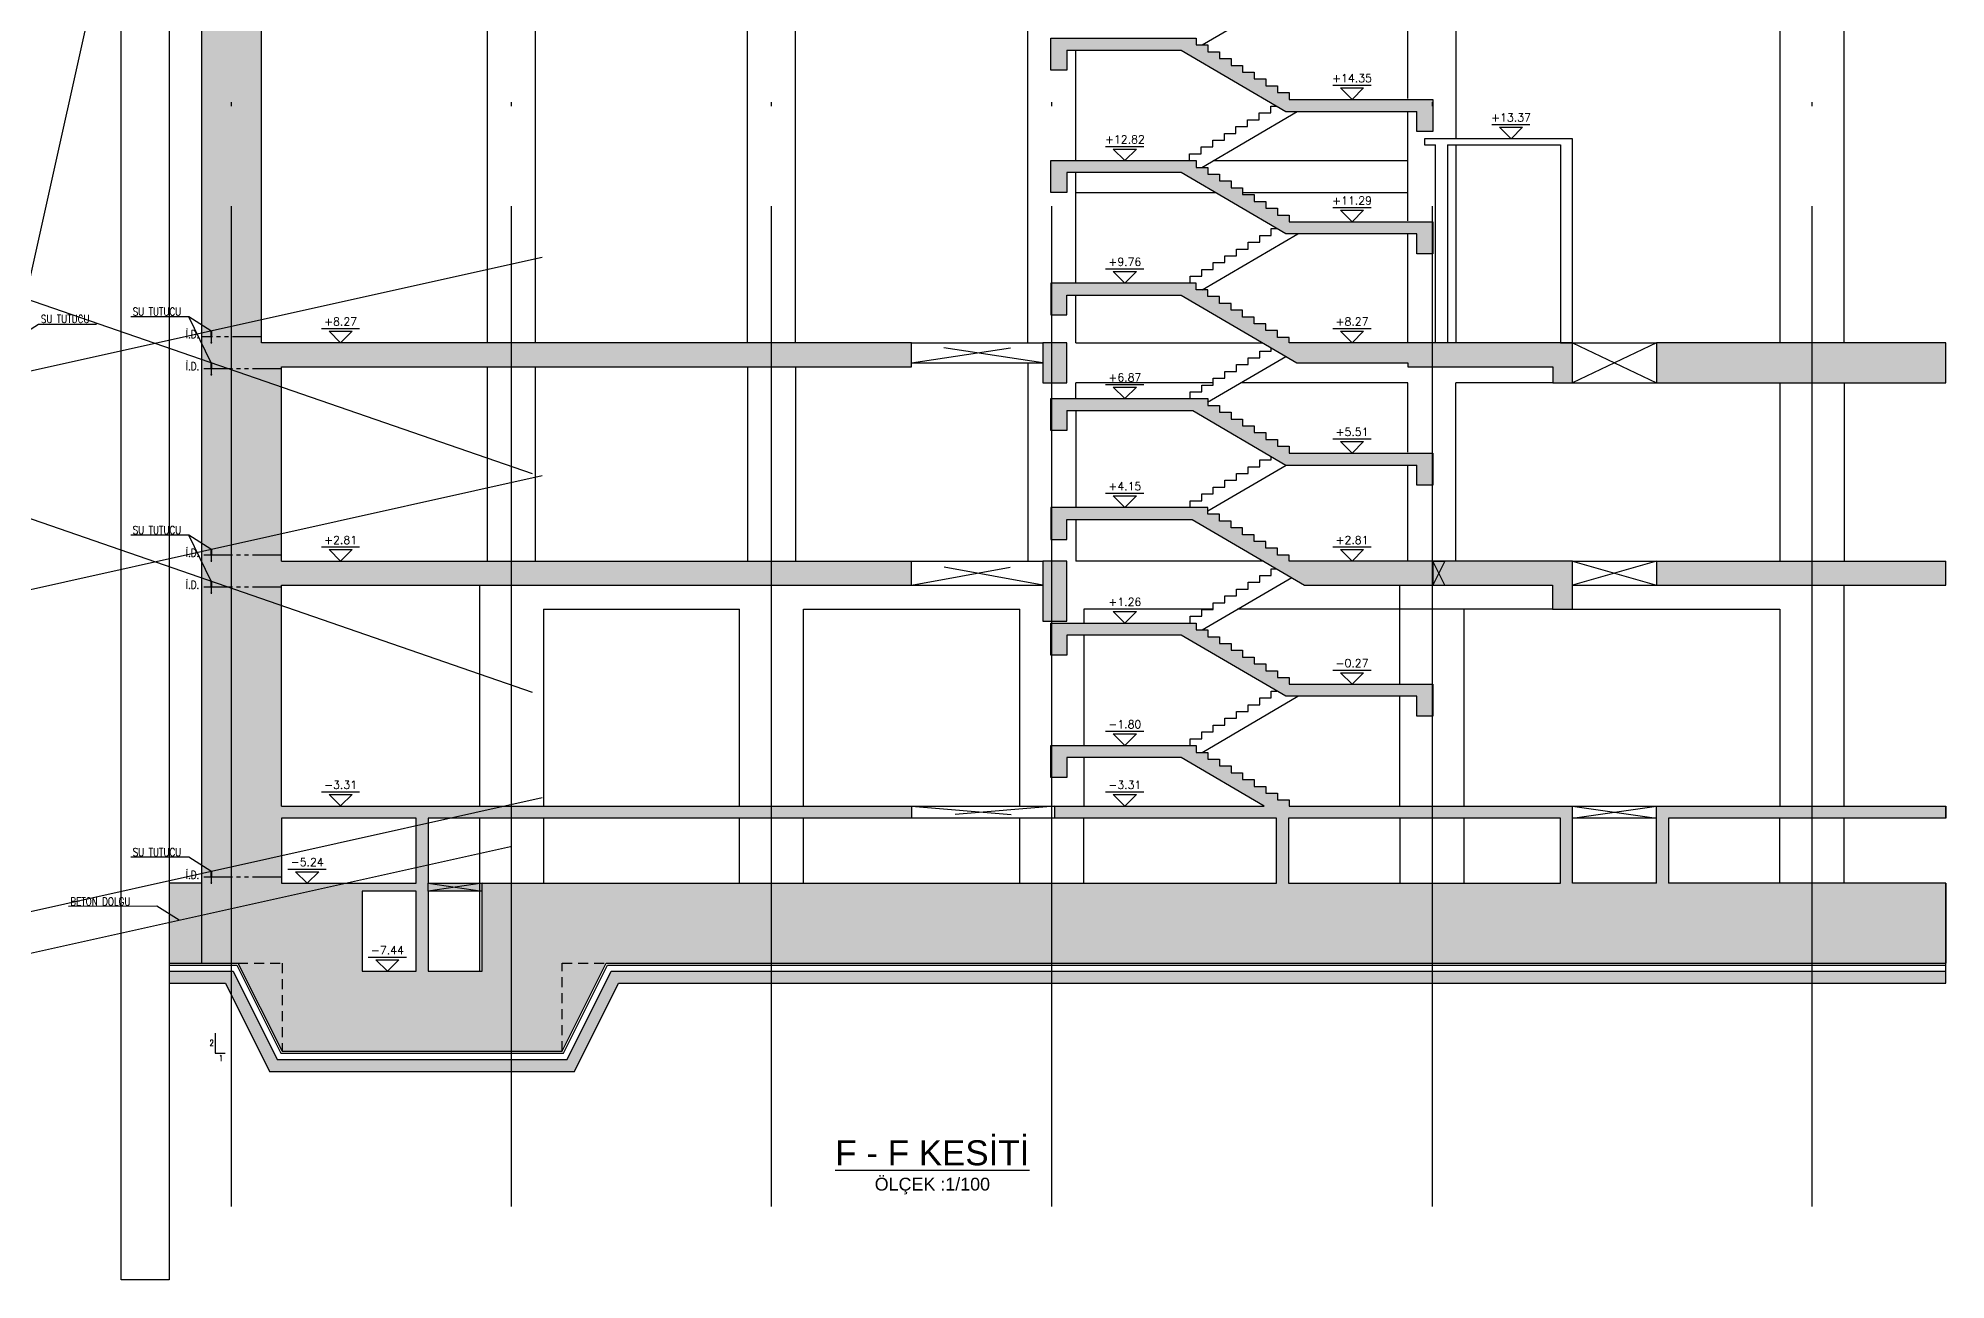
# Model space of a CAD drawing. Header units: millimetres. Extents: x 400392 to 401301, y 4543945 to 4544121.
# Drawn here: x 401018.72 to 401066.4, y 4543951.3 to 4543982.34 of the extents above; entities that cross this region are included whole.
import ezdxf
from ezdxf.enums import TextEntityAlignment as Align

# ---------------------------------------------------------------- set-up
doc = ezdxf.new("R2010")
doc.units = ezdxf.units.MM
for name, pattern in [('ACAD_ISO05W100', [33, 24, -3, 0, -3, 0, -3]), ('AKS', [3, 2.5, -0.25, 0, -0.25]), ('CIZGI', [0.4, 0.25, -0.15]), ('CONTINU', [0]), ('HIDDEN', [0.375, 0.25, -0.125])]:
    doc.linetypes.add(name, pattern=pattern)
for name, color, linetype in [('aks prota', 2, 'AKS'), ('görünüş prota', 4, 'Continuous'), ('inşaat derzi prota', 11, 'Continuous'), ('kesik prota', 2, 'CIZGI'), ('kesit prota', 1, 'Continuous'), ('kesit tarama prota', 252, 'Continuous'), ('kot prota', 4, 'Continuous'), ('merdiven prota', 2, 'Continuous'), ('not yazısı prota', 6, 'Continuous'), ('not çizgisi prota', 4, 'Continuous'), ('PRT-CST-rc_level', 6, 'Continuous'), ('PRT-CST-rc_levermark', 4, 'Continuous'), ('st_s_not yazısı', 6, 'Continuous'), ('st_s_su tutucu', 2, 'Continuous'), ('st_s_ölçü', 4, 'Continuous'), ('t35 prota', 3, 'Continuous'), ('tplan prota', 7, 'Continuous'), ('ölçü prota', 4, 'Continuous')]:
    doc.layers.add(name, color=color, linetype=linetype)
doc.layers.add('PRT-KD-kazik', color=172, linetype='Continuous', lineweight=25)
doc.styles.add('Arial', font='Arial.ttf')
doc.styles.add('NOT', font='romanstw.shx')
doc.styles.add('OLCU', font='romanstw.shx')
doc.styles.add('TSIMPLEX', font='romanstw.shx')
doc.dimstyles.new('1-50', dxfattribs={"dimtxt": 10, "dimasz": 4, "dimexe": 4, "dimexo": 8, "dimgap": 4, "dimtad": 1, "dimdec": 1, "dimrnd": 0.05, "dimzin": 9, "dimdsep": 46, "dimtxsty": 'OLCU', "dimblk1": 'OBLIQUE', "dimblk2": 'OBLIQUE', "dimsah": 1, "dimcen": 2, "dimdle": 4, "dimclrd": 4, "dimclre": 4, "dimclrt": 3, "dimadec": 1, "dimazin": 0, "dimtfac": 1, "dimtdec": 1, "dimtix": 1, "dimtmove": 2, "dimatfit": 3, "dimldrblk": 'OBLIQUE', "dimfxl": 1, "dimtvp": 1, "dimtolj": 1, "dimtzin": 1, "dimarcsym": 0})

# ---------------------------------------------------------------- blocks, each defined once
blk = doc.blocks.new('_Oblique')
at = {"layer": 'st_s_ölçü', "lineweight": -2}
blk.add_line((-0.5, -0.5), (0.5, 0.5), dxfattribs=at)
blk = doc.blocks.new('KOTK5')
at = {"layer": 'PRT-CST-rc_levermark'}
blk.add_line((217, 160), (-213, 160), dxfattribs=at)
blk.add_lwpolyline([(130, 130), (-130, 130), (0, 0)], close=True, dxfattribs=at)
at = {"layer": 'PRT-CST-rc_level', "style": 'OLCU'}
blk.add_attdef('000.00', text='', height=90, dxfattribs=at).set_placement((0, 193), align=Align.CENTER)
blk = doc.blocks.new('D')
at = {"layer": 'st_s_su tutucu', "linetype": 'CONTINU', "ltscale": 0.2}
for p, q in [((-39987.8, 52508.2), (-39992.6, 52508.2)), ((-39992.6, 52508.2), (-39992.6, 52507.4)), ((-39992.6, 52507.4), (-39990.6, 52506.1)), ((-39992.6, 52449), (-39990.6, 52450.3)), ((-39992.6, 52448.2), (-39992.6, 52449)), ((-39987.8, 52448.2), (-39992.6, 52448.2)), ((-39990.6, 52478.7), (-39991.9, 52478.7)), ((-39991.9, 52478.7), (-39991.9, 52477.7)), ((-39991.9, 52477.7), (-39990.6, 52477.7)), ((-39990.6, 52498.5), (-39991.5, 52498.5)), ((-39991.5, 52498.5), (-39991.5, 52497.9)), ((-39991.5, 52497.9), (-39990.6, 52497.9)), ((-39990.6, 52488.5), (-39991.5, 52488.5)), ((-39991.5, 52488.5), (-39991.5, 52487.9)), ((-39991.5, 52487.9), (-39990.6, 52487.9)), ((-39991.5, 52467.9), (-39991.5, 52468.5)), ((-39991.5, 52468.5), (-39990.6, 52468.5)), ((-39990.6, 52467.9), (-39991.5, 52467.9)), ((-39991.5, 52457.9), (-39991.5, 52458.5)), ((-39991.5, 52458.5), (-39990.6, 52458.5)), ((-39990.6, 52457.9), (-39991.5, 52457.9)), ((-39990.6, 52506.1), (-39990.6, 52498.5)), ((-39990.6, 52497.9), (-39990.6, 52488.5)), ((-39990.6, 52487.9), (-39990.6, 52478.7)), ((-39990.6, 52468.5), (-39990.6, 52477.7)), ((-39990.6, 52458.5), (-39990.6, 52467.9)), ((-39990.6, 52450.3), (-39990.6, 52457.9)), ((-39989.8, 52506.1), (-39987.8, 52507.4)), ((-39989.8, 52498.5), (-39989.8, 52506.1)), ((-39988.9, 52498.5), (-39989.8, 52498.5)), ((-39989.8, 52488.5), (-39989.8, 52497.9)), ((-39989.8, 52497.9), (-39988.9, 52497.9)), ((-39988.9, 52488.5), (-39989.8, 52488.5)), ((-39989.8, 52478.7), (-39989.8, 52487.9)), ((-39989.8, 52487.9), (-39988.9, 52487.9)), ((-39988.5, 52478.7), (-39989.8, 52478.7)), ((-39989.8, 52477.7), (-39988.5, 52477.7)), ((-39989.8, 52477.7), (-39989.8, 52468.5)), ((-39989.8, 52468.5), (-39988.9, 52468.5)), ((-39988.9, 52467.9), (-39989.8, 52467.9)), ((-39989.8, 52467.9), (-39989.8, 52458.5)), ((-39989.8, 52458.5), (-39988.9, 52458.5)), ((-39988.9, 52457.9), (-39989.8, 52457.9)), ((-39989.8, 52457.9), (-39989.8, 52450.3)), ((-39989.8, 52450.3), (-39987.8, 52449)), ((-39988.9, 52497.9), (-39988.9, 52498.5)), ((-39988.9, 52487.9), (-39988.9, 52488.5)), ((-39988.9, 52468.5), (-39988.9, 52467.9)), ((-39988.9, 52458.5), (-39988.9, 52457.9)), ((-39988.5, 52477.7), (-39988.5, 52478.7)), ((-39987.8, 52507.4), (-39987.8, 52508.2)), ((-39987.8, 52449), (-39987.8, 52448.2))]:
    blk.add_line(p, q, dxfattribs=at)
blk = doc.blocks.new('E-E Kesiti')
at = {"layer": 'not yazısı prota', "ltscale": 0.05, "style": 'TSIMPLEX', "width": 0.8}
blk.add_text('SU TUTUCU', height=0.2, dxfattribs=at).set_placement((401081.361, 4543974.709))
at = {"layer": 'not çizgisi prota'}
blk.add_leader([(401080.748, 4543974.33), (401081.3, 4543974.681), (401082.75, 4543974.681)], dimstyle='1-50', override={"dimasz": 12, "dimgap": 4, "dimtad": 0}, dxfattribs=at)
blk = doc.blocks.new('F-F Kesiti')
at = {"layer": 'kesit tarama prota'}
h = blk.add_hatch(color=256, dxfattribs=at)
h.dxf.hatch_style = 1
h.paths.add_polyline_path([(401130.973, 4543960.521), (401124.045, 4543960.521), (401124.045, 4543962.151), (401130.973, 4543962.151), (401130.973, 4543962.451), (401123.745, 4543962.451), (401123.745, 4543960.521), (401121.645, 4543960.521), (401121.645, 4543962.451), (401114.56, 4543962.451), (401114.56, 4543962.604), (401114.27, 4543962.604), (401114.27, 4543962.774), (401113.98, 4543962.774), (401113.98, 4543962.944), (401113.69, 4543962.944), (401113.69, 4543963.114), (401113.4, 4543963.114), (401113.4, 4543963.284), (401113.11, 4543963.284), (401113.11, 4543963.454), (401112.82, 4543963.454), (401112.82, 4543963.624), (401112.53, 4543963.624), (401112.53, 4543963.794), (401112.24, 4543963.794), (401112.24, 4543963.964), (401108.604, 4543963.964), (401108.604, 4543963.165), (401109.004, 4543963.165), (401109.004, 4543963.664), (401111.868, 4543963.664), (401113.938, 4543962.451), (401108.704, 4543962.451), (401108.704, 4543962.151), (401114.244, 4543962.151), (401114.244, 4543960.521), (401093.045, 4543960.521), (401093.045, 4543962.151), (401105.129, 4543962.151), (401105.129, 4543962.451), (401089.379, 4543962.451), (401089.379, 4543967.971), (401105.129, 4543967.971), (401105.129, 4543968.571), (401089.379, 4543968.571), (401089.379, 4543973.431), (401105.129, 4543973.431), (401105.129, 4543974.031), (401088.879, 4543974.031), (401088.879, 4543982.861), (401105.129, 4543982.861), (401105.129, 4543983.361), (401088.879, 4543983.361), (401088.879, 4543988.821), (401095.529, 4543988.821), (401095.529, 4543989.321), (401105.129, 4543989.321), (401105.129, 4543989.821), (401095.029, 4543989.821), (401095.029, 4543989.321), (401088.879, 4543989.321), (401088.879, 4543995.921), (401125.629, 4543995.921), (401125.629, 4543995.621), (401129.629, 4543995.621), (401129.629, 4543995.921), (401130.968, 4543995.921), (401130.968, 4543997.121), (401087.379, 4543997.121), (401087.379, 4543958.521), (401088.295, 4543958.521), (401089.395, 4543956.321), (401096.395, 4543956.321), (401097.495, 4543958.521), (401130.973, 4543958.521)])
h.paths.add_polyline_path([(401114.544, 4543960.521), (401114.544, 4543962.151), (401121.345, 4543962.151), (401121.345, 4543960.521)], flags=16)
h.paths.add_polyline_path([(401094.395, 4543958.321), (401093.045, 4543958.321), (401093.045, 4543960.321), (401094.395, 4543960.321)], flags=16)
h.paths.add_polyline_path([(401092.745, 4543958.321), (401091.395, 4543958.321), (401091.395, 4543960.321), (401092.745, 4543960.321)], flags=16)
h.paths.add_polyline_path([(401092.745, 4543960.521), (401089.379, 4543960.521), (401089.379, 4543962.151), (401092.745, 4543962.151)], flags=16)
h = blk.add_hatch(color=256, dxfattribs=at)
h.dxf.hatch_style = 1
h.paths.add_polyline_path([(401118.154, 4543980.114), (401114.56, 4543980.114), (401114.56, 4543980.284), (401114.27, 4543980.284), (401114.27, 4543980.454), (401113.98, 4543980.454), (401113.98, 4543980.624), (401113.69, 4543980.624), (401113.69, 4543980.794), (401113.4, 4543980.794), (401113.4, 4543980.964), (401113.11, 4543980.964), (401113.11, 4543981.134), (401112.82, 4543981.134), (401112.82, 4543981.304), (401112.53, 4543981.304), (401112.53, 4543981.474), (401112.24, 4543981.474), (401112.24, 4543981.644), (401108.604, 4543981.644), (401108.604, 4543980.845), (401109.004, 4543980.845), (401109.004, 4543981.344), (401111.868, 4543981.344), (401114.478, 4543979.814), (401117.754, 4543979.814), (401117.754, 4543979.315), (401118.154, 4543979.315)])
h = blk.add_hatch(color=256, dxfattribs=at)
h.dxf.hatch_style = 1
h.paths.add_polyline_path([(401118.154, 4543977.054), (401114.56, 4543977.054), (401114.56, 4543977.224), (401114.27, 4543977.224), (401114.27, 4543977.394), (401113.98, 4543977.394), (401113.98, 4543977.564), (401113.69, 4543977.564), (401113.69, 4543977.734), (401113.4, 4543977.734), (401113.4, 4543977.904), (401113.11, 4543977.904), (401113.11, 4543978.074), (401112.82, 4543978.074), (401112.82, 4543978.244), (401112.53, 4543978.244), (401112.53, 4543978.414), (401112.24, 4543978.414), (401112.24, 4543978.584), (401108.604, 4543978.584), (401108.604, 4543977.785), (401109.004, 4543977.785), (401109.004, 4543978.284), (401111.868, 4543978.284), (401114.478, 4543976.754), (401117.754, 4543976.754), (401117.754, 4543976.255), (401118.154, 4543976.255)])
h = blk.add_hatch(color=256, dxfattribs=at)
h.dxf.hatch_style = 1
h.paths.add_polyline_path([(401121.646, 4543974.031), (401114.56, 4543974.031), (401114.56, 4543974.164), (401114.27, 4543974.164), (401114.27, 4543974.334), (401113.98, 4543974.334), (401113.98, 4543974.504), (401113.69, 4543974.504), (401113.69, 4543974.674), (401113.4, 4543974.674), (401113.4, 4543974.844), (401113.11, 4543974.844), (401113.11, 4543975.014), (401112.82, 4543975.014), (401112.82, 4543975.184), (401112.53, 4543975.184), (401112.53, 4543975.354), (401112.24, 4543975.354), (401112.24, 4543975.524), (401108.604, 4543975.524), (401108.604, 4543974.725), (401109.004, 4543974.725), (401109.004, 4543975.224), (401111.868, 4543975.224), (401114.756, 4543973.531), (401117.529, 4543973.531), (401117.529, 4543973.431), (401121.149, 4543973.431), (401121.149, 4543973.031), (401121.646, 4543973.031)])
h = blk.add_hatch(color=256, dxfattribs=at)
h.dxf.hatch_style = 1
h.paths.add_polyline_path([(401108.404, 4543974.031), (401108.404, 4543973.031), (401109.004, 4543973.031), (401109.004, 4543974.031)])
h = blk.add_hatch(color=256, dxfattribs=at)
h.dxf.hatch_style = 1
h.paths.add_polyline_path([(401130.973, 4543974.031), (401123.746, 4543974.031), (401123.746, 4543973.031), (401126.829, 4543973.031), (401126.829, 4543973.031), (401127.733, 4543973.031), (401130.973, 4543973.031)])
h = blk.add_hatch(color=256, dxfattribs=at)
h.dxf.hatch_style = 1
h.paths.add_polyline_path([(401118.154, 4543971.274), (401114.56, 4543971.274), (401114.56, 4543971.444), (401114.27, 4543971.444), (401114.27, 4543971.614), (401113.98, 4543971.614), (401113.98, 4543971.784), (401113.69, 4543971.784), (401113.69, 4543971.954), (401113.4, 4543971.954), (401113.4, 4543972.124), (401113.11, 4543972.124), (401113.11, 4543972.294), (401112.82, 4543972.294), (401112.82, 4543972.464), (401112.53, 4543972.464), (401112.53, 4543972.634), (401108.604, 4543972.634), (401108.604, 4543971.835), (401109.004, 4543971.835), (401109.004, 4543972.334), (401112.158, 4543972.334), (401114.478, 4543970.974), (401117.754, 4543970.974), (401117.754, 4543970.475), (401118.154, 4543970.475)])
h = blk.add_hatch(color=256, dxfattribs=at)
h.dxf.hatch_style = 1
h.paths.add_polyline_path([(401121.646, 4543968.571), (401114.56, 4543968.571), (401114.56, 4543968.724), (401114.27, 4543968.724), (401114.27, 4543968.894), (401113.98, 4543968.894), (401113.98, 4543969.064), (401113.69, 4543969.064), (401113.69, 4543969.234), (401113.4, 4543969.234), (401113.4, 4543969.404), (401113.11, 4543969.404), (401113.11, 4543969.574), (401112.82, 4543969.574), (401112.82, 4543969.744), (401112.53, 4543969.744), (401112.53, 4543969.914), (401108.604, 4543969.914), (401108.604, 4543969.115), (401109.004, 4543969.115), (401109.004, 4543969.614), (401112.142, 4543969.614), (401114.945, 4543967.971), (401121.146, 4543967.971), (401121.146, 4543967.371), (401121.646, 4543967.371)])
h = blk.add_hatch(color=256, dxfattribs=at)
h.dxf.hatch_style = 1
h.paths.add_polyline_path([(401109.004, 4543968.571), (401108.404, 4543968.571), (401108.404, 4543967.071), (401109.004, 4543967.071)])
h = blk.add_hatch(color=256, dxfattribs=at)
h.dxf.hatch_style = 1
h.paths.add_polyline_path([(401130.973, 4543968.571), (401123.745, 4543968.571), (401123.745, 4543967.971), (401130.973, 4543967.971)])
h = blk.add_hatch(color=256, dxfattribs=at)
h.dxf.hatch_style = 1
h.paths.add_polyline_path([(401118.154, 4543965.494), (401114.56, 4543965.494), (401114.56, 4543965.664), (401114.27, 4543965.664), (401114.27, 4543965.834), (401113.98, 4543965.834), (401113.98, 4543966.004), (401113.69, 4543966.004), (401113.69, 4543966.174), (401113.4, 4543966.174), (401113.4, 4543966.344), (401113.11, 4543966.344), (401113.11, 4543966.514), (401112.82, 4543966.514), (401112.82, 4543966.684), (401112.53, 4543966.684), (401112.53, 4543966.854), (401112.24, 4543966.854), (401112.24, 4543967.024), (401108.604, 4543967.024), (401108.604, 4543966.225), (401109.004, 4543966.225), (401109.004, 4543966.724), (401111.868, 4543966.724), (401114.478, 4543965.194), (401117.754, 4543965.194), (401117.754, 4543964.695), (401118.154, 4543964.695)])
h = blk.add_hatch(color=256, dxfattribs=at)
h.dxf.hatch_style = 1
h.paths.add_polyline_path([(401087.379, 4543960.521), (401086.579, 4543960.521), (401086.579, 4543958.521), (401087.379, 4543958.521)])
h = blk.add_hatch(dxfattribs=at)
h.set_pattern_fill('AR-CONC', color=253, scale=0.001)
h.set_pattern_definition([(50.000014, (401064.47969, 4543652.32963), (0.18218467, -0.01593904), [0.01905, -0.20955]), (355.000014, (401064.4797, 4543652.32963), (-0.03524347, 0.19105684), [0.01524, -0.16764058]), (100.45146, (401064.49487, 4543652.3283), (0.1469412, 0.17511779), [0.01619001, -0.17809024]), (46.18421, (401064.4797, 4543652.38043), (0.27107905, -0.04204226), [0.028575, -0.314325]), (96.63557, (401064.50228, 4543652.37693), (0.23740407, 0.24742618), [0.02428502, -0.2671356]), (351.18417, (401064.4797, 4543652.38043), (0.23740407, 0.24742618), [0.02285997, -0.25145973]), (21.000014, (401064.50509, 4543652.36773), (0.151614416, -0.10226516), [0.01905, -0.20955]), (326.000014, (401064.5051, 4543652.36773), (0.06180198, 0.18418798), [0.01524, -0.16764]), (71.45146, (401064.51773, 4543652.3592), (0.2134164, 0.08192282), [0.01619001, -0.17808994]), (37.500014, (401064.47969, 4543652.32963), (0.003088583, 0.08455504), [0, -0.165608, 0, -0.17018, 0, -0.168275]), (7.500014, (401064.47969, 4543652.32963), (0.066819638, 0.10018059), [0, -0.097028, 0, -0.161798, 0, -0.064135]), (327.500014, (401064.42305, 4543652.32963), (0.135590597, -0.005728711), [0, -0.0635, 0, -0.19812, 0, -0.26289]), (317.500014, (401064.39765, 4543652.32963), (0.148129175, 0.025426527), [0, -0.08255, 0, -0.131572, 0, -0.18669])])
h.paths.add_polyline_path([(401097.619, 4543958.321), (401096.519, 4543956.121), (401089.272, 4543956.121), (401088.172, 4543958.321), (401086.579, 4543958.321), (401086.579, 4543958.021), (401087.986, 4543958.021), (401089.086, 4543955.821), (401096.705, 4543955.821), (401097.805, 4543958.021), (401130.973, 4543958.021), (401130.973, 4543958.321)])
at = {"layer": 'aks prota', "ltscale": 10}
for p, q in [((401088.129, 4543952.441), (401088.129, 4544003.223)), ((401095.129, 4543952.441), (401095.129, 4544003.223)), ((401101.629, 4543952.441), (401101.629, 4544003.223)), ((401108.629, 4543952.441), (401108.629, 4544003.223)), ((401118.145, 4543952.441), (401118.145, 4544003.223)), ((401127.629, 4543952.441), (401127.629, 4544003.223))]:
    blk.add_line(p, q, dxfattribs=at)
at = {"layer": 'görünüş prota', "color": 4}
for p, q in [((401094.529, 4543974.031), (401094.529, 4543982.861)), ((401095.729, 4543974.031), (401095.729, 4543982.861)), ((401101.029, 4543974.031), (401101.029, 4543982.861)), ((401102.229, 4543974.031), (401102.229, 4543982.861)), ((401108.029, 4543974.031), (401108.029, 4543982.861)), ((401117.529, 4543980.135), (401117.529, 4543982.861)), ((401128.429, 4543974.031), (401128.429, 4543982.761)), ((401109.229, 4543978.605), (401109.229, 4543981.344)), ((401117.529, 4543977.075), (401117.529, 4543979.814)), ((401117.946, 4543979.131), (401117.946, 4543978.981)), ((401117.946, 4543978.981), (401118.222, 4543978.981)), ((401118.522, 4543978.981), (401121.346, 4543978.981)), ((401109.229, 4543975.545), (401109.229, 4543978.284)), ((401117.529, 4543974.031), (401117.529, 4543976.754)), ((401109.229, 4543974.031), (401109.229, 4543975.224)), ((401105.129, 4543974.031), (401108.404, 4543974.031)), ((401094.529, 4543968.571), (401094.529, 4543973.431)), ((401095.729, 4543968.571), (401095.729, 4543973.431)), ((401101.029, 4543973.431), (401101.029, 4543968.571)), ((401102.229, 4543973.431), (401102.229, 4543968.571)), ((401105.129, 4543973.531), (401108.404, 4543973.531)), ((401108.029, 4543973.531), (401108.029, 4543968.571)), ((401109.229, 4543972.655), (401109.229, 4543973.031)), ((401117.529, 4543971.295), (401117.529, 4543973.031)), ((401118.729, 4543968.571), (401118.729, 4543973.031)), ((401126.829, 4543973.031), (401126.829, 4543968.571)), ((401128.429, 4543973.031), (401128.429, 4543968.571)), ((401109.229, 4543972.334), (401109.229, 4543969.914)), ((401117.529, 4543968.571), (401117.529, 4543970.974)), ((401109.229, 4543969.614), (401109.229, 4543968.571)), ((401105.129, 4543968.571), (401108.404, 4543968.571)), ((401094.329, 4543967.971), (401094.329, 4543962.451)), ((401105.129, 4543967.971), (401108.404, 4543967.971)), ((401117.329, 4543965.515), (401117.329, 4543967.971)), ((401128.429, 4543962.451), (401128.429, 4543967.971)), ((401095.929, 4543967.371), (401095.929, 4543962.451)), ((401100.829, 4543962.451), (401100.829, 4543967.371)), ((401102.429, 4543962.451), (401102.429, 4543967.371)), ((401107.829, 4543962.451), (401107.829, 4543967.371)), ((401117.329, 4543962.451), (401117.329, 4543965.194)), ((401094.329, 4543962.151), (401094.329, 4543958.321)), ((401095.929, 4543962.151), (401095.929, 4543960.521)), ((401100.829, 4543960.521), (401100.829, 4543962.151)), ((401102.429, 4543960.521), (401102.429, 4543962.151)), ((401107.829, 4543960.521), (401107.829, 4543962.151)), ((401109.429, 4543960.521), (401109.429, 4543962.151)), ((401117.329, 4543962.151), (401117.329, 4543960.521)), ((401118.929, 4543962.151), (401118.929, 4543960.521)), ((401126.829, 4543960.521), (401126.829, 4543962.151)), ((401128.429, 4543960.521), (401128.429, 4543962.151))]:
    blk.add_line(p, q, dxfattribs=at)
for points in [[(401112.388, 4543981.474), (401114.77, 4543982.871)], [(401118.729, 4543982.161), (401118.729, 4543979.131)], [(401118.729, 4543982.161), (401126.829, 4543982.161), (401126.829, 4543974.031)], [(401112.074, 4543978.584), (401112.074, 4543978.754), (401112.364, 4543978.754), (401112.364, 4543978.924), (401112.654, 4543978.924), (401112.654, 4543979.094), (401112.944, 4543979.094), (401112.944, 4543979.264), (401113.234, 4543979.264), (401113.234, 4543979.434), (401113.524, 4543979.434), (401113.524, 4543979.604), (401113.814, 4543979.604), (401113.814, 4543979.774), (401114.104, 4543979.774), (401114.104, 4543979.944), (401114.24, 4543979.944)], [(401112.377, 4543978.414), (401114.765, 4543979.814)], [(401121.346, 4543978.981), (401121.346, 4543974.031), (401121.646, 4543974.031), (401121.646, 4543979.131), (401117.946, 4543979.131)], [(401118.522, 4543978.981), (401118.522, 4543974.031), (401118.222, 4543974.031), (401118.222, 4543978.981)], [(401118.729, 4543978.981), (401118.729, 4543974.031)], [(401112.667, 4543978.584), (401117.529, 4543978.584)], [(401109.229, 4543977.784), (401112.721, 4543977.784)], [(401113.4, 4543977.784), (401117.529, 4543977.784)], [(401112.087, 4543975.524), (401112.087, 4543975.694), (401112.377, 4543975.694), (401112.377, 4543975.864), (401112.667, 4543975.864), (401112.667, 4543976.034), (401112.957, 4543976.034), (401112.957, 4543976.204), (401113.247, 4543976.204), (401113.247, 4543976.374), (401113.537, 4543976.374), (401113.537, 4543976.544), (401113.827, 4543976.544), (401113.827, 4543976.714), (401114.117, 4543976.714), (401114.117, 4543976.884), (401114.251, 4543976.884)], [(401112.39, 4543975.354), (401114.778, 4543976.754)], [(401112.087, 4543972.634), (401112.087, 4543972.804), (401112.377, 4543972.804), (401112.377, 4543972.974), (401112.667, 4543972.974), (401112.667, 4543973.144), (401112.957, 4543973.144), (401112.957, 4543973.314), (401113.247, 4543973.314), (401113.247, 4543973.484), (401113.537, 4543973.484), (401113.537, 4543973.654), (401113.827, 4543973.654), (401113.827, 4543973.824), (401114.117, 4543973.824), (401114.117, 4543973.903)], [(401121.646, 4543974.031), (401123.746, 4543974.031)], [(401112.525, 4543972.543), (401114.481, 4543973.69)], [(401121.646, 4543973.031), (401123.746, 4543973.031)], [(401112.087, 4543969.914), (401112.087, 4543970.084), (401112.377, 4543970.084), (401112.377, 4543970.254), (401112.667, 4543970.254), (401112.667, 4543970.424), (401112.957, 4543970.424), (401112.957, 4543970.594), (401113.247, 4543970.594), (401113.247, 4543970.764), (401113.537, 4543970.764), (401113.537, 4543970.934), (401113.827, 4543970.934), (401113.827, 4543971.104), (401114.117, 4543971.104), (401114.117, 4543971.183)], [(401112.533, 4543969.828), (401114.488, 4543970.974)], [(401112.087, 4543967.024), (401112.087, 4543967.194), (401112.377, 4543967.194), (401112.377, 4543967.364), (401112.667, 4543967.364), (401112.667, 4543967.534), (401112.957, 4543967.534), (401112.957, 4543967.704), (401113.247, 4543967.704), (401113.247, 4543967.874), (401113.537, 4543967.874), (401113.537, 4543968.044), (401113.827, 4543968.044), (401113.827, 4543968.214), (401114.117, 4543968.214), (401114.117, 4543968.384), (401114.251, 4543968.384)], [(401112.39, 4543966.854), (401114.626, 4543968.165)], [(401121.646, 4543968.571), (401123.745, 4543968.571)], [(401121.646, 4543967.971), (401123.745, 4543967.971)], [(401095.929, 4543967.371), (401100.829, 4543967.371)], [(401102.429, 4543967.371), (401107.829, 4543967.371)], [(401109.429, 4543967.371), (401109.429, 4543967.371), (401109.429, 4543967.024)], [(401121.146, 4543967.371), (401118.929, 4543967.371), (401118.929, 4543962.451)], [(401121.646, 4543967.371), (401126.829, 4543967.371), (401126.829, 4543962.451)], [(401109.429, 4543966.724), (401109.429, 4543963.964)], [(401112.087, 4543963.964), (401112.087, 4543964.134), (401112.377, 4543964.134), (401112.377, 4543964.304), (401112.667, 4543964.304), (401112.667, 4543964.474), (401112.957, 4543964.474), (401112.957, 4543964.644), (401113.247, 4543964.644), (401113.247, 4543964.814), (401113.537, 4543964.814), (401113.537, 4543964.984), (401113.827, 4543964.984), (401113.827, 4543965.154), (401114.117, 4543965.154), (401114.117, 4543965.324), (401114.251, 4543965.324)], [(401112.39, 4543963.794), (401114.778, 4543965.194)], [(401109.429, 4543963.664), (401109.429, 4543962.451)], [(401105.129, 4543962.451), (401108.704, 4543962.451)], [(401121.645, 4543962.451), (401123.745, 4543962.451)], [(401108.704, 4543962.151), (401105.129, 4543962.151)], [(401123.745, 4543962.151), (401121.645, 4543962.151)]]:
    blk.add_lwpolyline(points, dxfattribs=at)
at = {"layer": 'görünüş prota'}
for points in [[(401086.579, 4543958.521), (401086.579, 4543958.521), (401086.579, 4543958.021)], [(401086.579, 4543958.471), (401088.265, 4543958.471), (401089.365, 4543956.271), (401096.426, 4543956.271), (401097.526, 4543958.471), (401130.973, 4543958.471)], [(401086.579, 4543958.321), (401088.172, 4543958.321), (401089.272, 4543956.121), (401096.519, 4543956.121), (401097.619, 4543958.321), (401130.973, 4543958.321)], [(401130.973, 4543958.021), (401130.973, 4543958.321)], [(401086.579, 4543958.021), (401087.986, 4543958.021), (401089.086, 4543955.821), (401096.705, 4543955.821), (401097.805, 4543958.021), (401130.973, 4543958.021)]]:
    blk.add_lwpolyline(points, dxfattribs=at)
at = {"layer": 'inşaat derzi prota', "linetype": 'ACAD_ISO05W100', "ltscale": 0.03}
for points in [[(401088.879, 4543974.181), (401087.379, 4543974.181)], [(401089.379, 4543973.381), (401087.379, 4543973.381)], [(401089.379, 4543968.721), (401087.379, 4543968.721)], [(401089.379, 4543967.921), (401087.379, 4543967.921)], [(401089.379, 4543960.671), (401087.379, 4543960.671)]]:
    blk.add_lwpolyline(points, dxfattribs=at)
at = {"layer": 'kesik prota', "ltscale": 10}
for p, q in [((401130.973, 4543973.031), (401130.973, 4543974.031)), ((401130.973, 4543967.971), (401130.973, 4543968.571)), ((401130.973, 4543962.151), (401130.973, 4543962.451)), ((401130.973, 4543958.021), (401130.973, 4543960.521))]:
    blk.add_line(p, q, dxfattribs=at)
at = {"layer": 'kesik prota'}
for points in [[(401088.295, 4543958.521), (401089.395, 4543958.521), (401089.395, 4543956.321)], [(401096.395, 4543956.321), (401096.395, 4543958.521), (401097.495, 4543958.521)]]:
    blk.add_lwpolyline(points, dxfattribs=at)
at = {"layer": 'kesit prota', "color": 1}
for p, q in [((401089.379, 4543968.571), (401105.129, 4543968.571)), ((401105.129, 4543967.971), (401105.129, 4543968.571)), ((401123.745, 4543968.571), (401130.973, 4543968.571)), ((401123.745, 4543968.571), (401123.745, 4543967.971)), ((401089.379, 4543962.451), (401089.379, 4543967.971)), ((401089.379, 4543967.971), (401105.129, 4543967.971)), ((401123.745, 4543967.971), (401130.973, 4543967.971)), ((401121.645, 4543960.521), (401121.645, 4543962.451)), ((401123.745, 4543962.451), (401130.973, 4543962.451)), ((401123.745, 4543960.521), (401123.745, 4543962.451)), ((401123.745, 4543960.521), (401121.645, 4543960.521)), ((401130.973, 4543960.521), (401124.045, 4543960.521))]:
    blk.add_line(p, q, dxfattribs=at)
for points in [[(401087.379, 4543997.121), (401087.379, 4543958.521), (401088.295, 4543958.521), (401089.395, 4543956.321), (401096.395, 4543956.321), (401097.495, 4543958.521), (401130.973, 4543958.521)], [(401089.379, 4543968.571), (401089.379, 4543973.431), (401105.129, 4543973.431), (401105.129, 4543974.031), (401088.879, 4543974.031), (401088.879, 4543982.861), (401105.129, 4543982.861), (401105.129, 4543983.361), (401088.879, 4543983.361), (401088.879, 4543988.821)], [(401109.004, 4543981.344), (401109.004, 4543980.845), (401108.604, 4543980.845), (401108.604, 4543981.644), (401112.24, 4543981.644), (401112.24, 4543981.474), (401112.53, 4543981.474), (401112.53, 4543981.304), (401112.82, 4543981.304), (401112.82, 4543981.134), (401113.11, 4543981.134), (401113.11, 4543980.964), (401113.4, 4543980.964), (401113.4, 4543980.794), (401113.69, 4543980.794), (401113.69, 4543980.624), (401113.98, 4543980.624), (401113.98, 4543980.454), (401114.27, 4543980.454), (401114.27, 4543980.284), (401114.56, 4543980.284), (401114.56, 4543980.114), (401118.154, 4543980.114), (401118.154, 4543979.315), (401117.754, 4543979.315), (401117.754, 4543979.814)], [(401109.004, 4543981.344), (401111.868, 4543981.344), (401114.478, 4543979.814), (401117.754, 4543979.814)], [(401114.56, 4543977.054), (401118.154, 4543977.054), (401118.154, 4543976.255), (401117.754, 4543976.255), (401117.754, 4543976.754), (401114.478, 4543976.754), (401111.868, 4543978.284), (401109.004, 4543978.284), (401109.004, 4543977.785), (401108.604, 4543977.785), (401108.604, 4543978.584), (401112.24, 4543978.584), (401112.24, 4543978.414), (401112.53, 4543978.414), (401112.53, 4543978.244), (401112.82, 4543978.244), (401112.82, 4543978.074), (401113.11, 4543978.074), (401113.11, 4543977.904), (401113.4, 4543977.904), (401113.4, 4543977.734), (401113.69, 4543977.734), (401113.69, 4543977.564), (401113.98, 4543977.564), (401113.98, 4543977.394), (401114.27, 4543977.394), (401114.27, 4543977.224), (401114.56, 4543977.224), (401114.56, 4543977.054)], [(401130.973, 4543974.031), (401123.746, 4543974.031), (401123.746, 4543973.031), (401123.746, 4543973.031), (401123.746, 4543973.031), (401130.973, 4543973.031)], [(401109.004, 4543972.334), (401109.004, 4543971.835), (401108.604, 4543971.835), (401108.604, 4543972.634), (401112.53, 4543972.634), (401112.53, 4543972.464), (401112.82, 4543972.464), (401112.82, 4543972.294), (401113.11, 4543972.294), (401113.11, 4543972.124), (401113.4, 4543972.124), (401113.4, 4543971.954), (401113.69, 4543971.954), (401113.69, 4543971.784), (401113.98, 4543971.784), (401113.98, 4543971.614), (401114.27, 4543971.614), (401114.27, 4543971.444), (401114.56, 4543971.444), (401114.56, 4543971.274), (401118.154, 4543971.274), (401118.154, 4543970.475), (401117.754, 4543970.475), (401117.754, 4543970.974)], [(401109.004, 4543972.334), (401112.158, 4543972.334), (401114.478, 4543970.974), (401117.754, 4543970.974)], [(401109.004, 4543969.614), (401112.142, 4543969.614), (401114.945, 4543967.971), (401121.146, 4543967.971), (401121.146, 4543967.371), (401121.646, 4543967.371), (401121.646, 4543968.571), (401114.56, 4543968.571), (401114.56, 4543968.724), (401114.27, 4543968.724), (401114.27, 4543968.894), (401113.98, 4543968.894), (401113.98, 4543969.064), (401113.69, 4543969.064), (401113.69, 4543969.234), (401113.4, 4543969.234), (401113.4, 4543969.404), (401113.11, 4543969.404), (401113.11, 4543969.574), (401112.82, 4543969.574), (401112.82, 4543969.744), (401112.53, 4543969.744), (401112.53, 4543969.914), (401108.604, 4543969.914), (401108.604, 4543969.115), (401109.004, 4543969.115), (401109.004, 4543969.614)], [(401117.529, 4543968.571), (401117.529, 4543968.571)], [(401093.045, 4543960.521), (401114.244, 4543960.521), (401114.244, 4543962.151), (401108.704, 4543962.151), (401108.704, 4543962.451), (401113.938, 4543962.451), (401111.868, 4543963.664), (401109.004, 4543963.664), (401109.004, 4543963.165), (401108.604, 4543963.165), (401108.604, 4543963.964), (401112.24, 4543963.964), (401112.24, 4543963.794), (401112.53, 4543963.794), (401112.53, 4543963.624), (401112.82, 4543963.624), (401112.82, 4543963.454), (401113.11, 4543963.454), (401113.11, 4543963.284), (401113.4, 4543963.284), (401113.4, 4543963.114), (401113.69, 4543963.114), (401113.69, 4543962.944), (401113.98, 4543962.944), (401113.98, 4543962.774), (401114.27, 4543962.774), (401114.27, 4543962.604), (401114.56, 4543962.604), (401114.56, 4543962.451), (401121.645, 4543962.451)], [(401089.379, 4543962.451), (401105.129, 4543962.451), (401105.129, 4543962.151), (401093.045, 4543962.151), (401093.045, 4543960.521)], [(401121.345, 4543960.521), (401121.345, 4543962.151), (401114.544, 4543962.151), (401114.544, 4543960.521), (401121.345, 4543960.521)], [(401130.973, 4543962.151), (401124.045, 4543962.151), (401124.045, 4543960.521)], [(401087.379, 4543960.521), (401086.579, 4543960.521), (401086.579, 4543958.521), (401087.379, 4543958.521)], [(401091.395, 4543960.321), (401091.395, 4543958.321), (401092.745, 4543958.321), (401092.745, 4543960.321), (401091.395, 4543960.321)], [(401093.045, 4543960.321), (401093.045, 4543958.321), (401094.395, 4543958.321), (401094.395, 4543960.321), (401093.045, 4543960.321)], [(401094.395, 4543960.521), (401094.395, 4543960.521)]]:
    blk.add_lwpolyline(points, dxfattribs=at)
at = {"layer": 'kesit prota'}
for points in [[(401109.004, 4543975.224), (401111.868, 4543975.224), (401114.756, 4543973.531), (401117.529, 4543973.531), (401117.529, 4543973.431), (401121.149, 4543973.431), (401121.149, 4543973.031), (401121.646, 4543973.031), (401121.646, 4543974.031), (401114.56, 4543974.031), (401114.56, 4543974.164), (401114.27, 4543974.164), (401114.27, 4543974.334), (401113.98, 4543974.334), (401113.98, 4543974.504), (401113.69, 4543974.504), (401113.69, 4543974.674), (401113.4, 4543974.674), (401113.4, 4543974.844), (401113.11, 4543974.844), (401113.11, 4543975.014), (401112.82, 4543975.014), (401112.82, 4543975.184), (401112.53, 4543975.184), (401112.53, 4543975.354), (401112.24, 4543975.354), (401112.24, 4543975.524), (401108.604, 4543975.524), (401108.604, 4543974.725), (401109.004, 4543974.725), (401109.004, 4543975.224)], [(401130.973, 4543960.521), (401130.973, 4543958.521)]]:
    blk.add_lwpolyline(points, dxfattribs=at)
at = {"layer": 'kesit prota', "color": 1}
for points in [[(401108.404, 4543974.031), (401108.404, 4543973.031), (401109.004, 4543973.031), (401109.004, 4543974.031)], [(401109.004, 4543967.071), (401109.004, 4543968.571), (401108.404, 4543968.571), (401108.404, 4543967.071), (401109.004, 4543967.071)], [(401114.478, 4543965.194), (401111.868, 4543966.724), (401109.004, 4543966.724), (401109.004, 4543966.225), (401108.604, 4543966.225), (401108.604, 4543967.024), (401112.24, 4543967.024), (401112.24, 4543966.854), (401112.53, 4543966.854), (401112.53, 4543966.684), (401112.82, 4543966.684), (401112.82, 4543966.514), (401113.11, 4543966.514), (401113.11, 4543966.344), (401113.4, 4543966.344), (401113.4, 4543966.174), (401113.69, 4543966.174), (401113.69, 4543966.004), (401113.98, 4543966.004), (401113.98, 4543965.834), (401114.27, 4543965.834), (401114.27, 4543965.664), (401114.56, 4543965.664), (401114.56, 4543965.494), (401118.154, 4543965.494), (401118.154, 4543964.695), (401117.754, 4543964.695), (401117.754, 4543965.194)], [(401092.745, 4543960.521), (401092.745, 4543962.151), (401089.379, 4543962.151), (401089.379, 4543960.521)]]:
    blk.add_lwpolyline(points, close=True, dxfattribs=at)
at = {"layer": 'kesit tarama prota'}
blk.add_lwpolyline([(401130.973, 4543962.451), (401130.973, 4543962.151)], dxfattribs=at)
at = {"layer": 'merdiven prota', "linetype": 'HIDDEN', "ltscale": 10}
for points in [[(401108.404, 4543973.531), (401105.129, 4543974.031)], [(401105.129, 4543973.531), (401108.404, 4543974.031)], [(401121.646, 4543974.031), (401123.746, 4543973.031)], [(401123.746, 4543974.031), (401121.646, 4543973.031)], [(401105.129, 4543967.971), (401108.404, 4543968.571)], [(401108.404, 4543967.971), (401105.129, 4543968.571)], [(401118.155, 4543968.571), (401118.455, 4543968.571), (401118.155, 4543967.971), (401118.455, 4543967.971), (401118.155, 4543968.571), (401118.155, 4543967.971)], [(401121.646, 4543968.571), (401123.745, 4543967.971)], [(401123.745, 4543968.571), (401121.646, 4543967.971)], [(401105.129, 4543962.451), (401108.704, 4543962.151)], [(401108.704, 4543962.451), (401105.129, 4543962.151)], [(401121.645, 4543962.451), (401123.745, 4543962.151)], [(401121.645, 4543962.151), (401123.745, 4543962.451)], [(401093.045, 4543960.521), (401094.395, 4543960.321), (401094.395, 4543960.52), (401093.045, 4543960.321), (401093.045, 4543960.521)]]:
    blk.add_lwpolyline(points, dxfattribs=at)
at = {"layer": 'PRT-KD-kazik', "color": 3}
blk.add_lwpolyline([(401085.379, 4543994.909), (401086.579, 4543994.909), (401086.579, 4543950.609), (401085.379, 4543950.609)], close=True, dxfattribs=at)
at = {"layer": 'st_s_ölçü', "ltscale": 0.1}
blk.add_lwpolyline([(401087.721, 4543956.771), (401087.721, 4543956.271), (401087.971, 4543956.271)], dxfattribs=at)
at = {"layer": 'ölçü prota'}
for points in [[(401109.229, 4543974.031), (401113.903, 4543974.031)], [(401112.667, 4543973.031), (401109.229, 4543973.031)], [(401117.529, 4543973.031), (401113.357, 4543973.031)], [(401121.149, 4543973.031), (401118.729, 4543973.031)], [(401113.921, 4543968.571), (401109.229, 4543968.571)], [(401112.667, 4543967.371), (401109.429, 4543967.371)], [(401118.929, 4543967.371), (401113.272, 4543967.371)]]:
    blk.add_lwpolyline(points, dxfattribs=at)
at = {"layer": 'kot prota', "linetype": 'CONTINU', "ltscale": 0.1}
ref = blk.add_blockref('KOTK5', (401116.135, 4543980.114), dxfattribs=dict(at, xscale=-0.002222222222222221, yscale=0.002222222222222221, zscale=0.002222222222222222, rotation=1.399620875197627e-05))
ref.add_attrib('000.00', '+14.35', dxfattribs={"layer": 'PRT-CST-rc_level', "height": 0.2, "rotation": 0, "style": 'OLCU'}).set_placement((401116.135, 4543980.544), align=Align.CENTER)
ref = blk.add_blockref('KOTK5', (401120.108, 4543979.131), dxfattribs=dict(at, xscale=-0.002222222222222221, yscale=0.002222222222222221, zscale=0.002222222222222222, rotation=1.399620875197627e-05))
ref.add_attrib('000.00', '+13.37', dxfattribs={"layer": 'PRT-CST-rc_level', "height": 0.2, "rotation": 0, "style": 'OLCU'}).set_placement((401120.108, 4543979.561), align=Align.CENTER)
ref = blk.add_blockref('KOTK5', (401110.458, 4543978.584), dxfattribs=dict(at, xscale=-0.002222222222222221, yscale=0.002222222222222221, zscale=0.002222222222222222, rotation=1.399620875197627e-05))
ref.add_attrib('000.00', '+12.82', dxfattribs={"layer": 'PRT-CST-rc_level', "height": 0.2, "rotation": 0, "style": 'OLCU'}).set_placement((401110.458, 4543979.014), align=Align.CENTER)
ref = blk.add_blockref('KOTK5', (401116.135, 4543977.054), dxfattribs=dict(at, xscale=-0.002222222222222221, yscale=0.002222222222222221, zscale=0.002222222222222222, rotation=1.399620875197627e-05))
ref.add_attrib('000.00', '+11.29', dxfattribs={"layer": 'PRT-CST-rc_level', "height": 0.2, "rotation": 0, "style": 'OLCU'}).set_placement((401116.135, 4543977.484), align=Align.CENTER)
ref = blk.add_blockref('KOTK5', (401110.458, 4543975.524), dxfattribs=dict(at, xscale=-0.002222222222222221, yscale=0.002222222222222221, zscale=0.002222222222222222, rotation=1.399620875197627e-05))
ref.add_attrib('000.00', '+9.76', dxfattribs={"layer": 'PRT-CST-rc_level', "height": 0.2, "rotation": 0, "style": 'OLCU'}).set_placement((401110.458, 4543975.954), align=Align.CENTER)
ref = blk.add_blockref('KOTK5', (401090.86, 4543974.031), dxfattribs=dict(at, xscale=-0.002222222222222221, yscale=0.002222222222222221, zscale=0.002222222222222222, rotation=1.399620875197627e-05))
ref.add_attrib('000.00', '+8.27', dxfattribs={"layer": 'PRT-CST-rc_level', "height": 0.2, "rotation": 0, "style": 'OLCU'}).set_placement((401090.86, 4543974.461), align=Align.CENTER)
ref = blk.add_blockref('KOTK5', (401116.135, 4543974.031), dxfattribs=dict(at, xscale=-0.002222222222222221, yscale=0.002222222222222221, zscale=0.002222222222222222, rotation=1.399620875197627e-05))
ref.add_attrib('000.00', '+8.27', dxfattribs={"layer": 'PRT-CST-rc_level', "height": 0.2, "rotation": 0, "style": 'OLCU'}).set_placement((401116.135, 4543974.461), align=Align.CENTER)
ref = blk.add_blockref('KOTK5', (401110.458, 4543972.634), dxfattribs=dict(at, xscale=-0.002222222222222221, yscale=0.002222222222222221, zscale=0.002222222222222222, rotation=1.399620875197627e-05))
ref.add_attrib('000.00', '+6.87', dxfattribs={"layer": 'PRT-CST-rc_level', "height": 0.2, "rotation": 0, "style": 'OLCU'}).set_placement((401110.458, 4543973.064), align=Align.CENTER)
ref = blk.add_blockref('KOTK5', (401116.135, 4543971.274), dxfattribs=dict(at, xscale=-0.002222222222222221, yscale=0.002222222222222221, zscale=0.002222222222222222, rotation=1.399620875197627e-05))
ref.add_attrib('000.00', '+5.51', dxfattribs={"layer": 'PRT-CST-rc_level', "height": 0.2, "rotation": 0, "style": 'OLCU'}).set_placement((401116.135, 4543971.704), align=Align.CENTER)
ref = blk.add_blockref('KOTK5', (401110.458, 4543969.914), dxfattribs=dict(at, xscale=-0.002222222222222221, yscale=0.002222222222222221, zscale=0.002222222222222222, rotation=1.399620875197627e-05))
ref.add_attrib('000.00', '+4.15', dxfattribs={"layer": 'PRT-CST-rc_level', "height": 0.2, "rotation": 0, "style": 'OLCU'}).set_placement((401110.458, 4543970.344), align=Align.CENTER)
ref = blk.add_blockref('KOTK5', (401090.86, 4543968.571), dxfattribs=dict(at, xscale=-0.002222222222222221, yscale=0.002222222222222221, zscale=0.002222222222222222, rotation=1.399620875197627e-05))
ref.add_attrib('000.00', '+2.81', dxfattribs={"layer": 'PRT-CST-rc_level', "height": 0.2, "rotation": 0, "style": 'OLCU'}).set_placement((401090.86, 4543969.001), align=Align.CENTER)
ref = blk.add_blockref('KOTK5', (401116.135, 4543968.571), dxfattribs=dict(at, xscale=-0.002222222222222221, yscale=0.002222222222222221, zscale=0.002222222222222222, rotation=1.399620875197627e-05))
ref.add_attrib('000.00', '+2.81', dxfattribs={"layer": 'PRT-CST-rc_level', "height": 0.2, "rotation": 0, "style": 'OLCU'}).set_placement((401116.135, 4543969.001), align=Align.CENTER)
ref = blk.add_blockref('KOTK5', (401110.458, 4543967.024), dxfattribs=dict(at, xscale=-0.002222222222222221, yscale=0.002222222222222221, zscale=0.002222222222222222, rotation=1.399620875197627e-05))
ref.add_attrib('000.00', '+1.26', dxfattribs={"layer": 'PRT-CST-rc_level', "height": 0.2, "rotation": 0, "style": 'OLCU'}).set_placement((401110.458, 4543967.454), align=Align.CENTER)
ref = blk.add_blockref('KOTK5', (401116.135, 4543965.494), dxfattribs=dict(at, xscale=-0.002222222222222221, yscale=0.002222222222222221, zscale=0.002222222222222222, rotation=1.399620875197627e-05))
ref.add_attrib('000.00', '-0.27', dxfattribs={"layer": 'PRT-CST-rc_level', "height": 0.2, "rotation": 0, "style": 'OLCU'}).set_placement((401116.135, 4543965.924), align=Align.CENTER)
ref = blk.add_blockref('KOTK5', (401110.458, 4543963.964), dxfattribs=dict(at, xscale=-0.002222222222222221, yscale=0.002222222222222221, zscale=0.002222222222222222, rotation=1.399620875197627e-05))
ref.add_attrib('000.00', '-1.80', dxfattribs={"layer": 'PRT-CST-rc_level', "height": 0.2, "rotation": 0, "style": 'OLCU'}).set_placement((401110.458, 4543964.394), align=Align.CENTER)
ref = blk.add_blockref('KOTK5', (401090.86, 4543962.453), dxfattribs=dict(at, xscale=-0.002222222222222221, yscale=0.002222222222222221, zscale=0.002222222222222222, rotation=1.399620875197627e-05))
ref.add_attrib('000.00', '-3.31', dxfattribs={"layer": 'PRT-CST-rc_level', "height": 0.2, "rotation": 0, "style": 'OLCU'}).set_placement((401090.86, 4543962.882), align=Align.CENTER)
ref = blk.add_blockref('KOTK5', (401110.458, 4543962.451), dxfattribs=dict(at, xscale=-0.002222222222222221, yscale=0.002222222222222221, zscale=0.002222222222222222, rotation=1.399620875197627e-05))
ref.add_attrib('000.00', '-3.31', dxfattribs={"layer": 'PRT-CST-rc_level', "height": 0.2, "rotation": 0, "style": 'OLCU'}).set_placement((401110.458, 4543962.881), align=Align.CENTER)
ref = blk.add_blockref('KOTK5', (401090.025, 4543960.521), dxfattribs=dict(at, xscale=-0.002222222222222221, yscale=0.002222222222222221, zscale=0.002222222222222222, rotation=1.399620875197627e-05))
ref.add_attrib('000.00', '-5.24', dxfattribs={"layer": 'PRT-CST-rc_level', "height": 0.2, "rotation": 0, "style": 'OLCU'}).set_placement((401090.025, 4543960.951), align=Align.CENTER)
ref = blk.add_blockref('KOTK5', (401092.029, 4543958.321), dxfattribs=dict(at, xscale=-0.002222222222222221, yscale=0.002222222222222221, zscale=0.002222222222222222, rotation=1.399620875197627e-05))
ref.add_attrib('000.00', '-7.44', dxfattribs={"layer": 'PRT-CST-rc_level', "height": 0.2, "rotation": 0, "style": 'OLCU'}).set_placement((401092.029, 4543958.751), align=Align.CENTER)
at = {"layer": 'st_s_ölçü', "xscale": 0.004999999999999996, "yscale": 0.004999999999999996, "zscale": 0.004999999999999996, "rotation": 180.0000139962129}
for p in [(400887.678, 4544236.572), (400887.678, 4544235.772), (400887.678, 4544231.112), (400887.678, 4544230.312), (400887.678, 4544223.062)]:
    blk.add_blockref('D', p, dxfattribs=at)
at = {"layer": 'not yazısı prota', "ltscale": 0.05, "style": 'TSIMPLEX', "width": 0.8}
for s, p in [('SU TUTUCU', (401085.663, 4543974.709)), ('İ.D.', (401086.992, 4543974.143)), ('İ.D.', (401086.992, 4543973.343)), ('SU TUTUCU', (401085.663, 4543969.249)), ('İ.D.', (401086.992, 4543968.683)), ('İ.D.', (401086.992, 4543967.883)), ('SU TUTUCU', (401085.663, 4543961.199)), ('İ.D.', (401086.992, 4543960.633)), ('BETON DOLGU', (401084.104, 4543959.966))]:
    blk.add_text(s, height=0.2, rotation=0, dxfattribs=at).set_placement(p)
at = {"layer": 'st_s_not yazısı', "ltscale": 0.05, "style": 'NOT', "width": 0.8}
for s, p in [('2', (401087.585, 4543956.455)), ('1', (401087.82, 4543956.078))]:
    blk.add_text(s, height=0.15, rotation=0, dxfattribs=at).set_placement(p)
at = {"layer": 't35 prota', "style": 'Arial'}
blk.add_text('ÖLÇEK :1/100', height=0.32, rotation=0.0118, dxfattribs=at).set_placement((401105.647, 4543952.987), align=Align.MIDDLE)
at = {"layer": 'tplan prota', "style": 'Arial'}
blk.add_text('%%UF - F KESİTİ', height=0.625, rotation=0.0118, dxfattribs=at).set_placement((401105.646, 4543953.862), align=Align.MIDDLE)
at = {"layer": 'not çizgisi prota'}
for points in [[(401087.617, 4543974.33), (401087.065, 4543974.681), (401085.615, 4543974.681)], [(401087.624, 4543973.532), (401087.065, 4543974.681), (401085.627, 4543974.681)], [(401087.617, 4543968.87), (401087.065, 4543969.221), (401085.615, 4543969.221)], [(401087.624, 4543968.072), (401087.065, 4543969.221), (401085.627, 4543969.221)], [(401087.617, 4543960.82), (401087.065, 4543961.171), (401085.615, 4543961.171)], [(401086.821, 4543959.6), (401086.269, 4543959.951), (401084.056, 4543959.938)]]:
    blk.add_leader(points, dimstyle='1-50', override={"dimasz": 12, "dimgap": 4, "dimtad": 0}, dxfattribs=at)

msp = doc.modelspace()

# ---------------------------------------------------------------- block references
for name, p in [('F-F Kesiti', (-64.577, 0.694)), ('E-E Kesiti', (-62.569, 0.51))]:
    msp.add_blockref(name, p)

doc.saveas('drawing.dxf')
